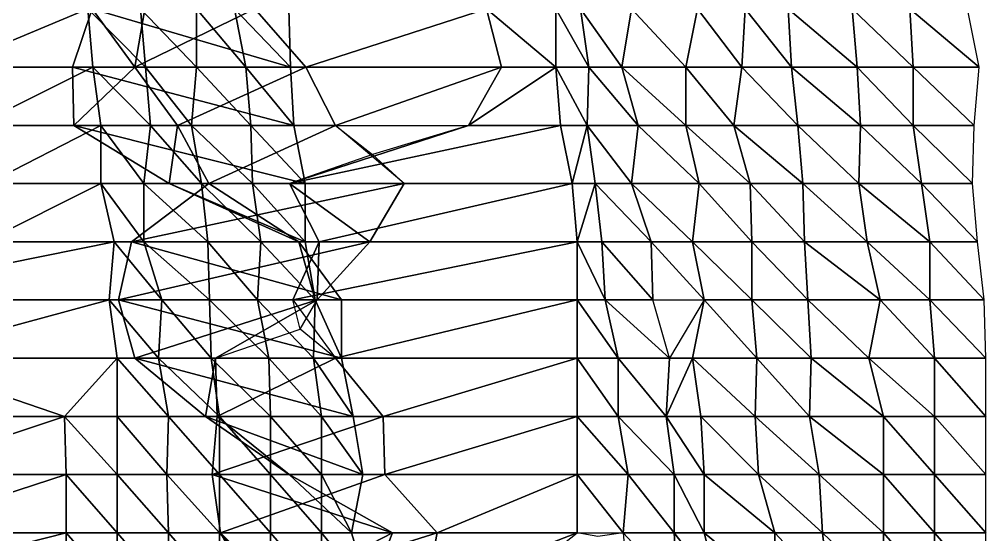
# Model space of a CAD drawing. Header units: metres. Extents: x -317 to 276, y -240 to 234.
# Drawn here: x 176.4 to 276, y -150.2 to -97.1 of the extents above; entities that cross this region are included whole.
import ezdxf

# ---------------------------------------------------------------- set-up
doc = ezdxf.new("R2010")
doc.units = ezdxf.units.M

msp = doc.modelspace()

# ---------------------------------------------------------------- linework, layer by layer
for points in [[(169.06332, -102, -609.2708), (183.46613, -96, -595.4217), (168.72491, -96, -609.89026), (168.72502, -95.9999, -609.89014)], [(169.06332, -102, -609.2708), (183.97375, -102, -594.4925), (183.46613, -96, -595.4217), (183.46623, -95.9999, -595.4216)], [(204.35889, -102, -607.2377), (181.87411, -102, -660.91077), (183.90463, -96, -657.1939), (183.90474, -95.9999, -657.1938)], [(183.90463, -96, -657.1939), (181.87411, -102, -660.91077), (188.32407, -102, -661.61914), (188.32417, -101.9999, -661.619)], [(183.46613, -96, -595.4217), (189.40845, -102, -597.0593), (188.90085, -96, -597.9885), (188.90096, -95.9999, -597.9884)], [(183.46613, -96, -595.4217), (183.97375, -102, -594.4925), (189.40845, -102, -597.0593), (189.40855, -101.9999, -597.0592)], [(204.35889, -102, -607.2377), (183.90463, -96, -657.1939), (204.1897, -96, -607.54736), (204.1898, -95.9999, -607.54724)], [(183.90463, -96, -657.1939), (188.32407, -102, -661.61914), (189.3393, -96, -659.76074), (189.3394, -95.9999, -659.7606)], [(188.32407, -102, -661.61914), (205.94183, -102, -641.885), (200.69635, -96, -651.4868), (200.69646, -95.9999, -651.4867)], [(188.32407, -102, -661.61914), (200.69635, -96, -651.4868), (189.3393, -96, -659.76074), (189.3394, -95.9999, -659.7606)], [(188.90085, -96, -597.9885), (194.67395, -102, -599.93585), (194.67395, -96, -599.93585), (194.67406, -95.9999, -599.9357)], [(188.90085, -96, -597.9885), (189.40845, -102, -597.0593), (194.67395, -102, -599.93585), (194.67406, -101.9999, -599.9357)], [(194.67395, -96, -599.93585), (199.7702, -102, -603.12213), (198.58575, -96, -605.2903), (198.58586, -95.9999, -605.29016)], [(194.67395, -96, -599.93585), (194.67395, -102, -599.93585), (199.7702, -102, -603.12213), (199.77031, -101.9999, -603.122)], [(198.58575, -96, -605.2903), (204.35889, -102, -607.2377), (204.1897, -96, -607.54736), (204.1898, -95.9999, -607.54724)], [(198.58575, -96, -605.2903), (199.7702, -102, -603.12213), (204.35889, -102, -607.2377), (204.359, -101.9999, -607.23755)], [(205.94183, -102, -641.885), (224.57483, -96, -620.29254), (200.69635, -96, -651.4868), (200.69646, -95.9999, -651.4867)], [(205.94183, -102, -641.885), (226.09772, -102, -617.5049), (224.57483, -96, -620.29254), (224.57494, -95.9999, -620.2924)], [(224.57483, -96, -620.29254), (231.70166, -102, -619.76196), (231.70166, -96, -619.76196), (231.70177, -95.9999, -619.76184)], [(224.57483, -96, -620.29254), (226.09772, -102, -617.5049), (231.70166, -102, -619.76196), (231.70177, -101.9999, -619.76184)], [(231.70166, -96, -619.76196), (235.10583, -102, -626.04565), (234.25977, -96, -627.5943), (234.25987, -95.9999, -627.5942)], [(231.70166, -96, -619.76196), (231.70166, -102, -619.76196), (235.10583, -102, -626.04565), (235.10594, -101.9999, -626.04553)], [(234.25977, -96, -627.5943), (238.51007, -102, -632.3293), (239.52527, -96, -630.4709), (239.52538, -95.9999, -630.47076)], [(234.25977, -96, -627.5943), (235.10583, -102, -626.04565), (238.51007, -102, -632.3293), (238.51018, -101.9999, -632.32916)], [(239.52527, -96, -630.4709), (238.51007, -102, -632.3293), (245.12921, -102, -632.72797), (245.12932, -101.9999, -632.72784)], [(239.52527, -96, -630.4709), (245.12921, -102, -632.72797), (246.31366, -96, -630.5598), (246.31377, -95.9999, -630.5597)], [(246.31366, -96, -630.5598), (245.12921, -102, -632.72797), (250.90228, -102, -634.6753), (250.90239, -101.9999, -634.6752)], [(246.31366, -96, -630.5598), (250.90228, -102, -634.6753), (251.24072, -96, -634.0558), (251.24083, -95.9999, -634.05566)], [(251.24072, -96, -634.0558), (250.90228, -102, -634.6753), (255.9986, -102, -637.8616), (255.9987, -101.9999, -637.86145)], [(251.24072, -96, -634.0558), (255.9986, -102, -637.8616), (255.66016, -96, -638.4811), (255.66026, -95.9999, -638.48096)], [(255.66016, -96, -638.4811), (262.787, -102, -637.95056), (262.27936, -96, -638.87976), (262.27945, -95.9999, -638.87964)], [(255.66016, -96, -638.4811), (255.9986, -102, -637.8616), (262.787, -102, -637.95056), (262.78708, -101.9999, -637.95044)], [(262.27936, -96, -638.87976), (268.56006, -102, -639.8978), (268.22168, -96, -640.51733), (268.22177, -95.9999, -640.5172)], [(262.27936, -96, -638.87976), (262.787, -102, -637.95056), (268.56006, -102, -639.8978), (268.56015, -101.9999, -639.8977)], [(268.22168, -96, -640.51733), (275.3485, -102, -639.9868), (274.164, -96, -642.1549), (274.1641, -95.9999, -642.1548)], [(268.22168, -96, -640.51733), (268.56006, -102, -639.8978), (275.3485, -102, -639.9868), (275.3486, -101.9999, -639.9867)], [(171.93988, -108, -604.0053), (183.97375, -102, -594.4925), (169.06332, -102, -609.2708), (169.06343, -101.9999, -609.2707)], [(171.93988, -108, -604.0053), (184.8198, -108, -592.94385), (183.97375, -102, -594.4925), (183.97386, -101.9999, -594.4924)], [(204.69733, -108, -606.61816), (182.04333, -108, -660.601), (181.87411, -102, -660.91077), (181.87422, -101.9999, -660.91064)], [(204.69733, -108, -606.61816), (181.87411, -102, -660.91077), (204.35889, -102, -607.2377), (204.359, -101.9999, -607.23755)], [(182.04333, -108, -660.601), (188.32407, -102, -661.61914), (181.87411, -102, -660.91077), (181.87422, -101.9999, -660.91064)], [(182.04333, -108, -660.601), (192.72351, -108, -653.56604), (188.32407, -102, -661.61914), (188.32417, -101.9999, -661.619)], [(183.97375, -102, -594.4925), (189.91608, -108, -596.1301), (189.40845, -102, -597.0593), (189.40855, -101.9999, -597.0592)], [(183.97375, -102, -594.4925), (184.8198, -108, -592.94385), (189.91608, -108, -596.1301), (189.91618, -107.9999, -596.13)], [(192.72351, -108, -653.56604), (205.94183, -102, -641.885), (188.32407, -102, -661.61914), (188.32417, -101.9999, -661.619)], [(189.40845, -102, -597.0593), (194.16632, -108, -600.86505), (194.67395, -102, -599.93585), (194.67406, -101.9999, -599.9357)], [(189.40845, -102, -597.0593), (189.91608, -108, -596.1301), (194.16632, -108, -600.86505), (194.16643, -107.9999, -600.8649)], [(192.72351, -108, -653.56604), (208.98755, -108, -636.3098), (205.94183, -102, -641.885), (205.94194, -101.9999, -641.8849)], [(194.67395, -102, -599.93585), (194.16632, -108, -600.86505), (200.27783, -108, -602.193), (200.27794, -107.9999, -602.1929)], [(194.67395, -102, -599.93585), (200.27783, -108, -602.193), (199.7702, -102, -603.12213), (199.77031, -101.9999, -603.122)], [(199.7702, -102, -603.12213), (204.69733, -108, -606.61816), (204.35889, -102, -607.2377), (204.359, -101.9999, -607.23755)], [(199.7702, -102, -603.12213), (200.27783, -108, -602.193), (204.69733, -108, -606.61816), (204.69743, -107.9999, -606.61804)], [(208.98755, -108, -636.3098), (226.09772, -102, -617.5049), (205.94183, -102, -641.885), (205.94194, -101.9999, -641.8849)], [(208.98755, -108, -636.3098), (222.71356, -108, -623.6996), (226.09772, -102, -617.5049), (226.09782, -101.9999, -617.50476)], [(222.71356, -108, -623.6996), (232.20923, -108, -618.83276), (231.70166, -102, -619.76196), (231.70177, -101.9999, -619.76184)], [(222.71356, -108, -623.6996), (231.70166, -102, -619.76196), (226.09772, -102, -617.5049), (226.09782, -101.9999, -617.50476)], [(231.70166, -102, -619.76196), (234.93665, -108, -626.35535), (235.10583, -102, -626.04565), (235.10594, -101.9999, -626.04553)], [(231.70166, -102, -619.76196), (232.20923, -108, -618.83276), (234.93665, -108, -626.35535), (234.93675, -107.9999, -626.3552)], [(235.10583, -102, -626.04565), (234.93665, -108, -626.35535), (240.20215, -108, -629.23193), (240.20226, -107.9999, -629.2318)], [(235.10583, -102, -626.04565), (240.20215, -108, -629.23193), (238.51007, -102, -632.3293), (238.51018, -101.9999, -632.32916)], [(238.51007, -102, -632.3293), (245.12921, -108, -632.72797), (245.12921, -102, -632.72797), (245.12932, -101.9999, -632.72784)], [(238.51007, -102, -632.3293), (240.20215, -108, -629.23193), (245.12921, -108, -632.72797), (245.12932, -107.9999, -632.72784)], [(245.12921, -102, -632.72797), (250.05621, -108, -636.224), (250.90228, -102, -634.6753), (250.90239, -101.9999, -634.6752)], [(245.12921, -102, -632.72797), (245.12921, -108, -632.72797), (250.05621, -108, -636.224), (250.05632, -107.9999, -636.2239)], [(250.90228, -102, -634.6753), (250.05621, -108, -636.224), (256.6754, -108, -636.6227), (256.6755, -107.9999, -636.62256)], [(250.90228, -102, -634.6753), (256.6754, -108, -636.6227), (255.9986, -102, -637.8616), (255.9987, -101.9999, -637.86145)], [(255.9986, -102, -637.8616), (263.12537, -108, -637.33105), (262.787, -102, -637.95056), (262.78708, -101.9999, -637.95044)], [(255.9986, -102, -637.8616), (256.6754, -108, -636.6227), (263.12537, -108, -637.33105), (263.12546, -107.9999, -637.33093)], [(262.787, -102, -637.95056), (268.56006, -108, -639.8978), (268.56006, -102, -639.8978), (268.56015, -101.9999, -639.8977)], [(262.787, -102, -637.95056), (263.12537, -108, -637.33105), (268.56006, -108, -639.8978), (268.56015, -107.9999, -639.8977)], [(268.56006, -102, -639.8978), (274.84082, -108, -640.916), (275.3485, -102, -639.9868), (275.3486, -101.9999, -639.9867)], [(268.56006, -102, -639.8978), (268.56006, -108, -639.8978), (274.84082, -108, -640.916), (274.8409, -107.9999, -640.9159)], [(173.12436, -114, -601.83716), (184.8198, -108, -592.94385), (171.93988, -108, -604.0053), (171.93999, -107.9999, -604.0052)], [(173.12436, -114, -601.83716), (184.8198, -114, -592.94385), (184.8198, -108, -592.94385), (184.8199, -107.9999, -592.9437)], [(205.88177, -114, -604.4501), (191.85745, -114, -642.63635), (182.04333, -108, -660.601), (182.04344, -107.9999, -660.6009)], [(205.88177, -114, -604.4501), (182.04333, -108, -660.601), (204.69733, -108, -606.61816), (204.69743, -107.9999, -606.61804)], [(192.72351, -108, -653.56604), (182.04333, -108, -660.601), (191.85745, -114, -642.63635), (191.85756, -113.9999, -642.6362)], [(184.8198, -108, -592.94385), (189.23926, -114, -597.369), (189.91608, -108, -596.1301), (189.91618, -107.9999, -596.13)], [(184.8198, -108, -592.94385), (184.8198, -114, -592.94385), (189.23926, -114, -597.369), (189.23936, -113.9999, -597.3689)], [(189.91608, -108, -596.1301), (189.23926, -114, -597.369), (195.18158, -114, -599.00665), (195.18169, -113.9999, -599.00653)], [(189.91608, -108, -596.1301), (195.18158, -114, -599.00665), (194.16632, -108, -600.86505), (194.16643, -107.9999, -600.8649)], [(192.72351, -108, -653.56604), (191.85745, -114, -642.63635), (195.93848, -114, -647.681), (195.93858, -113.9999, -647.6809)], [(195.93848, -114, -647.681), (208.98755, -108, -636.3098), (192.72351, -108, -653.56604), (192.72362, -107.9999, -653.5659)], [(194.16632, -108, -600.86505), (200.44708, -114, -601.8832), (200.27783, -108, -602.193), (200.27794, -107.9999, -602.1929)], [(194.16632, -108, -600.86505), (195.18158, -114, -599.00665), (200.44708, -114, -601.8832), (200.44719, -113.9999, -601.88306)], [(195.93848, -114, -647.681), (216.09436, -114, -623.3009), (208.98755, -108, -636.3098), (208.98766, -107.9999, -636.3097)], [(200.27783, -108, -602.193), (205.88177, -114, -604.4501), (204.69733, -108, -606.61816), (204.69743, -107.9999, -606.61804)], [(200.27783, -108, -602.193), (200.44708, -114, -601.8832), (205.88177, -114, -604.4501), (205.88188, -113.9999, -604.44995)], [(204.26978, -114, -657.4607), (233.39374, -114, -616.6647), (232.20923, -108, -618.83276), (232.20934, -107.9999, -618.83264)], [(204.26978, -114, -657.4607), (232.20923, -108, -618.83276), (222.71356, -108, -623.6996), (222.71367, -107.9999, -623.69946)], [(222.71356, -108, -623.6996), (212.80542, -111, -632.80237), (204.26978, -114, -657.4607), (204.26988, -113.9999, -657.4606)], [(216.09436, -114, -623.3009), (208.98755, -108, -636.3098), (212.80542, -111, -632.80237), (212.80553, -110.9999, -632.80225)], [(233.39374, -114, -616.6647), (234.93665, -108, -626.35535), (232.20923, -108, -618.83276), (232.20934, -107.9999, -618.83264)], [(233.39374, -114, -616.6647), (235.78265, -114, -624.8067), (234.93665, -108, -626.35535), (234.93675, -107.9999, -626.3552)], [(234.93665, -108, -626.35535), (239.52527, -114, -630.4709), (240.20215, -108, -629.23193), (240.20226, -107.9999, -629.2318)], [(234.93665, -108, -626.35535), (235.78265, -114, -624.8067), (239.52527, -114, -630.4709), (239.52538, -113.9999, -630.47076)], [(240.20215, -108, -629.23193), (239.52527, -114, -630.4709), (246.48291, -114, -630.25006), (246.48302, -113.9999, -630.24994)], [(240.20215, -108, -629.23193), (246.48291, -114, -630.25006), (245.12921, -108, -632.72797), (245.12932, -107.9999, -632.72784)], [(245.12921, -108, -632.72797), (251.74835, -114, -633.1266), (250.05621, -108, -636.224), (250.05632, -107.9999, -636.2239)], [(245.12921, -108, -632.72797), (246.48291, -114, -630.25006), (251.74835, -114, -633.1266), (251.74846, -113.9999, -633.12646)], [(250.05621, -108, -636.224), (257.18304, -114, -635.6935), (256.6754, -108, -636.6227), (256.6755, -107.9999, -636.62256)], [(250.05621, -108, -636.224), (251.74835, -114, -633.1266), (257.18304, -114, -635.6935), (257.18314, -113.9999, -635.69336)], [(256.6754, -108, -636.6227), (262.95618, -114, -637.6408), (263.12537, -108, -637.33105), (263.12546, -107.9999, -637.33093)], [(256.6754, -108, -636.6227), (257.18304, -114, -635.6935), (262.95618, -114, -637.6408), (262.95627, -113.9999, -637.6407)], [(263.12537, -108, -637.33105), (262.95618, -114, -637.6408), (269.40613, -114, -638.3492), (269.40622, -113.9999, -638.34906)], [(263.12537, -108, -637.33105), (269.40613, -114, -638.3492), (268.56006, -108, -639.8978), (268.56015, -107.9999, -639.8977)], [(268.56006, -108, -639.8978), (274.67163, -114, -641.2257), (274.84082, -108, -640.916), (274.8409, -107.9999, -640.9159)], [(268.56006, -108, -639.8978), (269.40613, -114, -638.3492), (274.67163, -114, -641.2257), (274.67172, -113.9999, -641.2256)], [(172.78592, -120, -602.45667), (186.17346, -120, -590.46594), (184.8198, -114, -592.94385), (184.8199, -113.9999, -592.9437)], [(172.78592, -120, -602.45667), (184.8198, -114, -592.94385), (173.12436, -114, -601.83716), (173.12447, -113.9999, -601.83704)], [(184.8198, -114, -592.94385), (189.23926, -120, -597.369), (189.23926, -114, -597.369), (189.23936, -113.9999, -597.3689)], [(184.8198, -114, -592.94385), (186.17346, -120, -590.46594), (189.23926, -120, -597.369), (189.23936, -119.9999, -597.3689)], [(205.22498, -120, -618.16736), (187.98563, -120, -662.2386), (195.93848, -114, -647.681), (195.93858, -113.9999, -647.6809)], [(187.98563, -120, -662.2386), (212.54095, -120, -629.80536), (216.09436, -114, -623.3009), (216.09447, -113.9999, -623.3008)], [(187.98563, -120, -662.2386), (216.09436, -114, -623.3009), (195.93848, -114, -647.681), (195.93858, -113.9999, -647.6809)], [(189.23926, -114, -597.369), (195.8584, -120, -597.7677), (195.18158, -114, -599.00665), (195.18169, -113.9999, -599.00653)], [(189.23926, -114, -597.369), (189.23926, -120, -597.369), (195.8584, -120, -597.7677), (195.8585, -119.9999, -597.7676)], [(205.88177, -120, -604.4501), (205.22498, -120, -618.16736), (191.85745, -114, -642.63635), (191.85756, -113.9999, -642.6362)], [(205.88177, -120, -604.4501), (191.85745, -114, -642.63635), (205.88177, -114, -604.4501), (205.88188, -113.9999, -604.44995)], [(205.22498, -120, -618.16736), (195.93848, -114, -647.681), (191.85745, -114, -642.63635), (191.85756, -113.9999, -642.6362)], [(195.18158, -114, -599.00665), (201.29309, -120, -600.33453), (200.44708, -114, -601.8832), (200.44719, -113.9999, -601.88306)], [(195.18158, -114, -599.00665), (195.8584, -120, -597.7677), (201.29309, -120, -600.33453), (201.2932, -119.9999, -600.3344)], [(200.44708, -114, -601.8832), (205.88177, -120, -604.4501), (205.88177, -114, -604.4501), (205.88188, -113.9999, -604.44995)], [(200.44708, -114, -601.8832), (201.29309, -120, -600.33453), (205.88177, -120, -604.4501), (205.88188, -119.9999, -604.44995)], [(212.54095, -120, -629.80536), (207.31549, -120, -651.8855), (204.26978, -114, -657.4607), (204.26988, -113.9999, -657.4606)], [(212.54095, -120, -629.80536), (204.26978, -114, -657.4607), (216.09436, -114, -623.3009), (216.09447, -113.9999, -623.3008)], [(207.31549, -120, -651.8855), (233.39374, -114, -616.6647), (204.26978, -114, -657.4607), (204.26988, -113.9999, -657.4606)], [(207.31549, -120, -651.8855), (233.90137, -120, -615.7355), (233.39374, -114, -616.6647), (233.39384, -113.9999, -616.66455)], [(233.90137, -120, -615.7355), (235.78265, -114, -624.8067), (233.39374, -114, -616.6647), (233.39384, -113.9999, -616.66455)], [(233.90137, -120, -615.7355), (236.45953, -120, -623.56775), (235.78265, -114, -624.8067), (235.78276, -113.9999, -624.8066)], [(235.78265, -114, -624.8067), (241.55579, -120, -626.754), (239.52527, -114, -630.4709), (239.52538, -113.9999, -630.47076)], [(235.78265, -114, -624.8067), (236.45953, -120, -623.56775), (241.55579, -120, -626.754), (241.5559, -119.9999, -626.7539)], [(239.52527, -114, -630.4709), (245.80603, -120, -631.489), (246.48291, -114, -630.25006), (246.48302, -113.9999, -630.24994)], [(239.52527, -114, -630.4709), (241.55579, -120, -626.754), (245.80603, -120, -631.489), (245.80614, -119.9999, -631.4889)], [(246.48291, -114, -630.25006), (245.80603, -120, -631.489), (251.91754, -120, -632.8169), (251.91765, -119.9999, -632.8168)], [(246.48291, -114, -630.25006), (251.91754, -120, -632.8169), (251.74835, -114, -633.1266), (251.74846, -113.9999, -633.12646)], [(251.74835, -114, -633.1266), (257.35223, -120, -635.3837), (257.18304, -114, -635.6935), (257.18314, -113.9999, -635.69336)], [(251.74835, -114, -633.1266), (251.91754, -120, -632.8169), (257.35223, -120, -635.3837), (257.35233, -119.9999, -635.3836)], [(257.18304, -114, -635.6935), (263.80225, -120, -636.09216), (262.95618, -114, -637.6408), (262.95627, -113.9999, -637.6407)], [(257.18304, -114, -635.6935), (257.35223, -120, -635.3837), (263.80225, -120, -636.09216), (263.80234, -119.9999, -636.09204)], [(262.95618, -114, -637.6408), (270.2522, -120, -636.80054), (269.40613, -114, -638.3492), (269.40622, -113.9999, -638.34906)], [(262.95618, -114, -637.6408), (263.80225, -120, -636.09216), (270.2522, -120, -636.80054), (270.2523, -119.9999, -636.8004)], [(269.40613, -114, -638.3492), (275.17926, -120, -640.2965), (274.67163, -114, -641.2257), (274.67172, -113.9999, -641.2256)], [(269.40613, -114, -638.3492), (270.2522, -120, -636.80054), (275.17926, -120, -640.2965), (275.17935, -119.9999, -640.2964)], [(156.54187, -126, -632.1912), (185.66583, -126, -591.39514), (186.17346, -120, -590.46594), (186.17357, -119.9999, -590.4658)], [(156.54187, -126, -632.1912), (186.17346, -120, -590.46594), (172.78592, -120, -602.45667), (172.78603, -119.9999, -602.45654)], [(186.17346, -120, -590.46594), (185.66583, -126, -591.39514), (191.10056, -126, -593.9619), (191.10066, -125.9999, -593.9618)], [(186.17346, -120, -590.46594), (191.10056, -126, -593.9619), (189.23926, -120, -597.369), (189.23936, -119.9999, -597.3689)], [(209.62439, -126, -610.1142), (186.63196, -126, -664.7165), (187.98563, -120, -662.2386), (187.98573, -119.9999, -662.23846)], [(186.63196, -126, -664.7165), (207.12628, -126, -639.7169), (212.54095, -120, -629.80536), (212.54106, -119.9999, -629.80524)], [(186.63196, -126, -664.7165), (212.54095, -120, -629.80536), (187.98563, -120, -662.2386), (187.98573, -119.9999, -662.23846)], [(209.62439, -126, -610.1142), (187.98563, -120, -662.2386), (205.22498, -120, -618.16736), (205.22508, -119.9999, -618.16724)], [(189.23926, -120, -597.369), (196.02765, -126, -597.458), (195.8584, -120, -597.7677), (195.8585, -119.9999, -597.7676)], [(189.23926, -120, -597.369), (191.10056, -126, -593.9619), (196.02765, -126, -597.458), (196.02776, -125.9999, -597.4579)], [(195.8584, -120, -597.7677), (200.95471, -126, -600.954), (201.29309, -120, -600.33453), (201.2932, -119.9999, -600.3344)], [(195.8584, -120, -597.7677), (196.02765, -126, -597.458), (200.95471, -126, -600.954), (200.95482, -125.9999, -600.95386)], [(201.29309, -120, -600.33453), (200.95471, -126, -600.954), (206.89703, -126, -602.5916), (206.89714, -125.9999, -602.5915)], [(201.29309, -120, -600.33453), (206.89703, -126, -602.5916), (205.88177, -120, -604.4501), (205.88188, -119.9999, -604.44995)], [(207.12628, -126, -639.7169), (204.60815, -126, -656.84125), (207.31549, -120, -651.8855), (207.3156, -119.9999, -651.8854)], [(204.60815, -126, -656.84125), (233.90137, -126, -615.7355), (233.90137, -120, -615.7355), (233.90147, -119.9999, -615.73535)], [(204.60815, -126, -656.84125), (233.90137, -120, -615.7355), (207.31549, -120, -651.8855), (207.3156, -119.9999, -651.8854)], [(206.89703, -126, -602.5916), (209.62439, -126, -610.1142), (205.22498, -120, -618.16736), (205.22508, -119.9999, -618.16724)], [(206.89703, -126, -602.5916), (205.22498, -120, -618.16736), (205.88177, -120, -604.4501), (205.88188, -119.9999, -604.44995)], [(207.12628, -126, -639.7169), (207.31549, -120, -651.8855), (212.54095, -120, -629.80536), (212.54106, -119.9999, -629.80524)], [(233.90137, -120, -615.7355), (236.79791, -126, -622.94824), (236.45953, -120, -623.56775), (236.45964, -119.9999, -623.5676)], [(233.90137, -120, -615.7355), (233.90137, -126, -615.7355), (236.79791, -126, -622.94824), (236.79802, -125.9999, -622.9481)], [(236.45953, -120, -623.56775), (241.72504, -126, -626.44434), (241.55579, -120, -626.754), (241.5559, -119.9999, -626.7539)], [(236.45953, -120, -623.56775), (236.79791, -126, -622.94824), (241.72504, -126, -626.44434), (241.72514, -125.9999, -626.4442)], [(241.55579, -120, -626.754), (246.99054, -126, -629.32086), (245.80603, -120, -631.489), (245.80614, -119.9999, -631.4889)], [(241.55579, -120, -626.754), (241.72504, -126, -626.44434), (246.99054, -126, -629.32086), (246.99065, -125.9999, -629.32074)], [(245.80603, -120, -631.489), (251.91754, -126, -632.8169), (251.91754, -120, -632.8169), (251.91765, -119.9999, -632.8168)], [(245.80603, -120, -631.489), (246.99054, -126, -629.32086), (251.91754, -126, -632.8169), (251.91765, -125.9999, -632.8168)], [(251.91754, -120, -632.8169), (257.69067, -126, -634.7642), (257.35223, -120, -635.3837), (257.35233, -119.9999, -635.3836)], [(251.91754, -120, -632.8169), (251.91754, -126, -632.8169), (257.69067, -126, -634.7642), (257.69077, -125.9999, -634.7641)], [(257.35223, -120, -635.3837), (265.15588, -126, -633.61426), (263.80225, -120, -636.09216), (263.80234, -119.9999, -636.09204)], [(257.35223, -120, -635.3837), (257.69067, -126, -634.7642), (265.15588, -126, -633.61426), (265.15598, -125.9999, -633.61414)], [(263.80225, -120, -636.09216), (270.2522, -126, -636.80054), (270.2522, -120, -636.80054), (270.2523, -119.9999, -636.8004)], [(263.80225, -120, -636.09216), (265.15588, -126, -633.61426), (270.2522, -126, -636.80054), (270.2523, -125.9999, -636.8004)], [(270.2522, -120, -636.80054), (275.85608, -126, -639.0576), (275.17926, -120, -640.2965), (275.17935, -119.9999, -640.2964)], [(270.2522, -120, -636.80054), (270.2522, -126, -636.80054), (275.85608, -126, -639.0576), (275.85617, -125.9999, -639.0575)], [(163.47943, -132, -619.49207), (185.66583, -126, -591.39514), (156.54187, -126, -632.1912), (156.54198, -125.9999, -632.1911)], [(163.47943, -132, -619.49207), (186.5119, -132, -589.84644), (185.66583, -126, -591.39514), (185.66594, -125.9999, -591.395)], [(185.66583, -126, -591.39514), (190.76215, -132, -594.5814), (191.10056, -126, -593.9619), (191.10066, -125.9999, -593.9618)], [(185.66583, -126, -591.39514), (186.5119, -132, -589.84644), (190.76215, -132, -594.5814), (190.76225, -131.9999, -594.5813)], [(209.62439, -132, -610.1142), (188.32407, -132, -661.61914), (186.63196, -126, -664.7165), (186.63206, -125.9999, -664.7164)], [(209.62439, -132, -610.1142), (186.63196, -126, -664.7165), (209.62439, -126, -610.1142), (209.6245, -125.9999, -610.1141)], [(188.32407, -132, -661.61914), (207.12628, -126, -639.7169), (186.63196, -126, -664.7165), (186.63206, -125.9999, -664.7164)], [(188.32407, -132, -661.61914), (196.63531, -132, -658.9205), (207.12628, -126, -639.7169), (207.12639, -125.9999, -639.7168)], [(191.10056, -126, -593.9619), (190.76215, -132, -594.5814), (196.19684, -132, -597.14825), (196.19695, -131.9999, -597.14813)], [(191.10056, -126, -593.9619), (196.19684, -132, -597.14825), (196.02765, -126, -597.458), (196.02776, -125.9999, -597.4579)], [(196.02765, -126, -597.458), (202.13916, -132, -598.7859), (200.95471, -126, -600.954), (200.95482, -125.9999, -600.95386)], [(196.02765, -126, -597.458), (196.19684, -132, -597.14825), (202.13916, -132, -598.7859), (202.13927, -131.9999, -598.78577)], [(207.12628, -126, -639.7169), (196.63531, -132, -658.9205), (205.35217, -129, -651.7818), (205.35228, -128.9999, -651.7817)], [(200.95471, -126, -600.954), (206.72784, -132, -602.90137), (206.89703, -126, -602.5916), (206.89714, -125.9999, -602.5915)], [(200.95471, -126, -600.954), (202.13916, -132, -598.7859), (206.72784, -132, -602.90137), (206.72795, -131.9999, -602.90125)], [(209.00763, -132, -648.78815), (205.35217, -129, -651.7818), (204.60815, -126, -656.84125), (204.60826, -125.9999, -656.8411)], [(209.00763, -132, -648.78815), (233.90137, -126, -615.7355), (204.60815, -126, -656.84125), (204.60826, -125.9999, -656.8411)], [(206.89703, -126, -602.5916), (206.72784, -132, -602.90137), (209.62439, -132, -610.1142), (209.6245, -131.9999, -610.1141)], [(206.89703, -126, -602.5916), (209.62439, -132, -610.1142), (209.62439, -126, -610.1142), (209.6245, -125.9999, -610.1141)], [(209.00763, -132, -648.78815), (233.90137, -132, -615.7355), (233.90137, -126, -615.7355), (233.90147, -125.9999, -615.73535)], [(233.90137, -126, -615.7355), (238.15161, -132, -620.4704), (236.79791, -126, -622.94824), (236.79802, -125.9999, -622.9481)], [(233.90137, -126, -615.7355), (233.90137, -132, -615.7355), (238.15161, -132, -620.4704), (238.15172, -131.9999, -620.4703)], [(236.79791, -126, -622.94824), (243.41711, -132, -623.3469), (241.72504, -126, -626.44434), (241.72514, -125.9999, -626.4442)], [(236.79791, -126, -622.94824), (238.15161, -132, -620.4704), (243.41711, -132, -623.3469), (243.41722, -131.9999, -623.3468)], [(246.99054, -126, -629.32086), (243.41711, -132, -623.3469), (245.80603, -132, -631.489), (245.80614, -131.9999, -631.4889)], [(246.99054, -126, -629.32086), (245.80603, -132, -631.489), (252.42517, -132, -631.8877), (252.42528, -131.9999, -631.8876)], [(246.99054, -126, -629.32086), (252.42517, -132, -631.8877), (251.91754, -126, -632.8169), (251.91765, -125.9999, -632.8168)], [(251.91754, -126, -632.8169), (258.02905, -132, -634.1448), (257.69067, -126, -634.7642), (257.69077, -125.9999, -634.7641)], [(251.91754, -126, -632.8169), (252.42517, -132, -631.8877), (258.02905, -132, -634.1448), (258.02914, -131.9999, -634.14465)], [(257.69067, -126, -634.7642), (263.97144, -132, -635.78235), (265.15588, -126, -633.61426), (265.15598, -125.9999, -633.61414)], [(257.69067, -126, -634.7642), (258.02905, -132, -634.1448), (263.97144, -132, -635.78235), (263.97153, -131.9999, -635.7822)], [(265.15588, -126, -633.61426), (263.97144, -132, -635.78235), (270.75983, -132, -635.87134), (270.75992, -131.9999, -635.8712)], [(265.15588, -126, -633.61426), (270.75983, -132, -635.87134), (270.2522, -126, -636.80054), (270.2523, -125.9999, -636.8004)], [(270.2522, -126, -636.80054), (276.02533, -132, -638.74786), (275.85608, -126, -639.0576), (275.85617, -125.9999, -639.0575)], [(270.2522, -126, -636.80054), (270.75983, -132, -635.87134), (276.02533, -132, -638.74786), (276.02542, -131.9999, -638.74774)], [(181.07718, -138, -587.27966), (163.47943, -132, -619.49207), (163.45941, -132, -607.0138), (163.45952, -131.9999, -607.0137)], [(181.07718, -138, -587.27966), (163.45941, -132, -607.0138), (164.30545, -138, -605.4651), (164.30556, -137.9999, -605.46497)], [(181.07718, -138, -587.27966), (186.5119, -132, -589.84644), (163.47943, -132, -619.49207), (163.47954, -131.9999, -619.49194)], [(181.07718, -138, -587.27966), (186.5119, -138, -589.84644), (186.5119, -132, -589.84644), (186.51201, -131.9999, -589.8463)], [(186.5119, -132, -589.84644), (191.7774, -138, -592.723), (190.76215, -132, -594.5814), (190.76225, -131.9999, -594.5813)], [(186.5119, -132, -589.84644), (186.5119, -138, -589.84644), (191.7774, -138, -592.723), (191.77751, -137.9999, -592.7229)], [(210.80884, -138, -607.94604), (195.60004, -138, -648.30054), (188.32407, -132, -661.61914), (188.32417, -131.9999, -661.619)], [(210.80884, -138, -607.94604), (188.32407, -132, -661.61914), (209.62439, -132, -610.1142), (209.6245, -131.9999, -610.1141)], [(196.63531, -132, -658.9205), (188.32407, -132, -661.61914), (195.60004, -138, -648.30054), (195.60014, -137.9999, -648.3004)], [(190.76215, -132, -594.5814), (197.04291, -138, -595.5996), (196.19684, -132, -597.14825), (196.19695, -131.9999, -597.14813)], [(190.76215, -132, -594.5814), (191.7774, -138, -592.723), (197.04291, -138, -595.5996), (197.04301, -137.9999, -595.5995)], [(196.63531, -132, -658.9205), (195.60004, -138, -648.30054), (196.8045, -138, -658.6107), (196.80461, -137.9999, -658.6106)], [(196.19684, -132, -597.14825), (202.30835, -138, -598.47614), (202.13916, -132, -598.7859), (202.13927, -131.9999, -598.78577)], [(196.19684, -132, -597.14825), (197.04291, -138, -595.5996), (202.30835, -138, -598.47614), (202.30846, -137.9999, -598.476)], [(196.8045, -138, -658.6107), (209.00763, -132, -648.78815), (196.63531, -132, -658.9205), (196.63542, -131.9999, -658.92035)], [(196.8045, -138, -658.6107), (213.91467, -138, -639.8058), (209.00763, -132, -648.78815), (209.00774, -131.9999, -648.788)], [(202.13916, -132, -598.7859), (207.57385, -138, -601.35266), (206.72784, -132, -602.90137), (206.72795, -131.9999, -602.90125)], [(202.13916, -132, -598.7859), (202.30835, -138, -598.47614), (207.57385, -138, -601.35266), (207.57396, -137.9999, -601.35254)], [(206.72784, -132, -602.90137), (210.80884, -138, -607.94604), (209.62439, -132, -610.1142), (209.6245, -131.9999, -610.1141)], [(206.72784, -132, -602.90137), (207.57385, -138, -601.35266), (210.80884, -138, -607.94604), (210.80894, -137.9999, -607.9459)], [(213.91467, -138, -639.8058), (233.90137, -132, -615.7355), (209.00763, -132, -648.78815), (209.00774, -131.9999, -648.788)], [(213.91467, -138, -639.8058), (233.90137, -138, -615.7355), (233.90137, -132, -615.7355), (233.90147, -131.9999, -615.73535)], [(233.90137, -132, -615.7355), (238.15161, -138, -620.4704), (238.15161, -132, -620.4704), (238.15172, -131.9999, -620.4703)], [(233.90137, -132, -615.7355), (233.90137, -138, -615.7355), (238.15161, -138, -620.4704), (238.15172, -137.9999, -620.4703)], [(238.15161, -132, -620.4704), (243.07867, -138, -623.96643), (243.41711, -132, -623.3469), (243.41722, -131.9999, -623.3468)], [(238.15161, -132, -620.4704), (238.15161, -138, -620.4704), (243.07867, -138, -623.96643), (243.07878, -137.9999, -623.9663)], [(243.07867, -138, -623.96643), (246.6521, -138, -629.9403), (245.80603, -132, -631.489), (245.80614, -131.9999, -631.4889)], [(243.07867, -138, -623.96643), (245.80603, -132, -631.489), (243.41711, -132, -623.3469), (243.41722, -131.9999, -623.3468)], [(245.80603, -132, -631.489), (252.25598, -138, -632.1974), (252.42517, -132, -631.8877), (252.42528, -131.9999, -631.8876)], [(245.80603, -132, -631.489), (246.6521, -138, -629.9403), (252.25598, -138, -632.1974), (252.25609, -137.9999, -632.19727)], [(252.42517, -132, -631.8877), (252.25598, -138, -632.1974), (257.85986, -138, -634.45447), (257.85995, -137.9999, -634.45435)], [(252.42517, -132, -631.8877), (257.85986, -138, -634.45447), (258.02905, -132, -634.1448), (258.02914, -131.9999, -634.14465)], [(258.02905, -132, -634.1448), (257.85986, -138, -634.45447), (265.49432, -138, -632.99475), (265.49442, -137.9999, -632.9946)], [(258.02905, -132, -634.1448), (265.49432, -138, -632.99475), (263.97144, -132, -635.78235), (263.97153, -131.9999, -635.7822)], [(263.97144, -132, -635.78235), (270.75983, -138, -635.87134), (270.75983, -132, -635.87134), (270.75992, -131.9999, -635.8712)], [(263.97144, -132, -635.78235), (265.49432, -138, -632.99475), (270.75983, -138, -635.87134), (270.75992, -137.9999, -635.8712)], [(270.75983, -132, -635.87134), (276.02533, -138, -638.74786), (276.02533, -132, -638.74786), (276.02542, -131.9999, -638.74774)], [(270.75983, -132, -635.87134), (270.75983, -138, -635.87134), (276.02533, -138, -638.74786), (276.02542, -137.9999, -638.74774)], [(163.121, -144, -607.63324), (181.2464, -144, -586.9699), (181.07718, -138, -587.27966), (181.07729, -137.9999, -587.27954)], [(163.121, -144, -607.63324), (181.07718, -138, -587.27966), (164.30545, -138, -605.4651), (164.30556, -137.9999, -605.46497)], [(181.07718, -138, -587.27966), (186.5119, -144, -589.84644), (186.5119, -138, -589.84644), (186.51201, -137.9999, -589.8463)], [(181.07718, -138, -587.27966), (181.2464, -144, -586.9699), (186.5119, -144, -589.84644), (186.51201, -143.9999, -589.8463)], [(186.5119, -138, -589.84644), (191.60818, -144, -593.0327), (191.7774, -138, -592.723), (191.77751, -137.9999, -592.7229)], [(186.5119, -138, -589.84644), (186.5119, -144, -589.84644), (191.60818, -144, -593.0327), (191.60829, -143.9999, -593.0326)], [(191.7774, -138, -592.723), (191.60818, -144, -593.0327), (197.04291, -144, -595.5996), (197.04301, -143.9999, -595.5995)], [(191.7774, -138, -592.723), (197.04291, -144, -595.5996), (197.04291, -138, -595.5996), (197.04301, -137.9999, -595.5995)], [(211.8241, -144, -606.08765), (204.22968, -144, -632.504), (195.60004, -138, -648.30054), (195.60014, -137.9999, -648.3004)], [(211.8241, -144, -606.08765), (195.60004, -138, -648.30054), (210.80884, -138, -607.94604), (210.80894, -137.9999, -607.9459)], [(204.22968, -144, -632.504), (196.8045, -138, -658.6107), (195.60004, -138, -648.30054), (195.60014, -137.9999, -648.3004)], [(204.22968, -144, -632.504), (196.29688, -144, -659.5399), (196.8045, -138, -658.6107), (196.80461, -137.9999, -658.6106)], [(196.29688, -144, -659.5399), (214.08386, -144, -639.4961), (213.91467, -138, -639.8058), (213.91478, -137.9999, -639.80566)], [(196.29688, -144, -659.5399), (213.91467, -138, -639.8058), (196.8045, -138, -658.6107), (196.80461, -137.9999, -658.6106)], [(197.04291, -138, -595.5996), (202.30835, -144, -598.47614), (202.30835, -138, -598.47614), (202.30846, -137.9999, -598.476)], [(197.04291, -138, -595.5996), (197.04291, -144, -595.5996), (202.30835, -144, -598.47614), (202.30846, -143.9999, -598.476)], [(202.30835, -138, -598.47614), (207.57385, -144, -601.35266), (207.57385, -138, -601.35266), (207.57396, -137.9999, -601.35254)], [(202.30835, -138, -598.47614), (202.30835, -144, -598.47614), (207.57385, -144, -601.35266), (207.57396, -143.9999, -601.35254)], [(207.57385, -138, -601.35266), (211.8241, -144, -606.08765), (210.80884, -138, -607.94604), (210.80894, -137.9999, -607.9459)], [(207.57385, -138, -601.35266), (207.57385, -144, -601.35266), (211.8241, -144, -606.08765), (211.8242, -143.9999, -606.0875)], [(214.08386, -144, -639.4961), (233.90137, -138, -615.7355), (213.91467, -138, -639.8058), (213.91478, -137.9999, -639.80566)], [(214.08386, -144, -639.4961), (233.90137, -144, -615.7355), (233.90137, -138, -615.7355), (233.90147, -137.9999, -615.73535)], [(233.90137, -138, -615.7355), (239.16687, -144, -618.612), (238.15161, -138, -620.4704), (238.15172, -137.9999, -620.4703)], [(233.90137, -138, -615.7355), (233.90137, -144, -615.7355), (239.16687, -144, -618.612), (239.16698, -143.9999, -618.6119)], [(238.15161, -138, -620.4704), (243.92474, -144, -622.4177), (243.07867, -138, -623.96643), (243.07878, -137.9999, -623.9663)], [(238.15161, -138, -620.4704), (239.16687, -144, -618.612), (243.92474, -144, -622.4177), (243.92485, -143.9999, -622.4176)], [(243.07867, -138, -623.96643), (246.99054, -144, -629.32086), (246.6521, -138, -629.9403), (246.6522, -137.9999, -629.9402)], [(243.07867, -138, -623.96643), (243.92474, -144, -622.4177), (246.99054, -144, -629.32086), (246.99065, -143.9999, -629.32074)], [(246.6521, -138, -629.9403), (252.59436, -144, -631.57794), (252.25598, -138, -632.1974), (252.25609, -137.9999, -632.19727)], [(246.6521, -138, -629.9403), (246.99054, -144, -629.32086), (252.59436, -144, -631.57794), (252.59447, -143.9999, -631.5778)], [(252.25598, -138, -632.1974), (258.87512, -144, -632.59607), (257.85986, -138, -634.45447), (257.85995, -137.9999, -634.45435)], [(252.25598, -138, -632.1974), (252.59436, -144, -631.57794), (258.87512, -144, -632.59607), (258.8752, -143.9999, -632.59595)], [(257.85986, -138, -634.45447), (265.49432, -144, -632.99475), (265.49432, -138, -632.99475), (265.49442, -137.9999, -632.9946)], [(257.85986, -138, -634.45447), (258.87512, -144, -632.59607), (265.49432, -144, -632.99475), (265.49442, -143.9999, -632.9946)], [(265.49432, -138, -632.99475), (270.75983, -144, -635.87134), (270.75983, -138, -635.87134), (270.75992, -137.9999, -635.8712)], [(265.49432, -138, -632.99475), (265.49432, -144, -632.99475), (270.75983, -144, -635.87134), (270.75992, -143.9999, -635.8712)], [(270.75983, -138, -635.87134), (276.02533, -144, -638.74786), (276.02533, -138, -638.74786), (276.02542, -137.9999, -638.74774)], [(270.75983, -138, -635.87134), (270.75983, -144, -635.87134), (276.02533, -144, -638.74786), (276.02542, -143.9999, -638.74774)], [(162.7826, -150, -608.2527), (181.2464, -150, -586.9699), (181.2464, -144, -586.9699), (181.2465, -143.9999, -586.9698)], [(162.7826, -150, -608.2527), (181.2464, -144, -586.9699), (163.121, -144, -607.63324), (163.12111, -143.9999, -607.6331)], [(181.2464, -144, -586.9699), (186.5119, -150, -589.84644), (186.5119, -144, -589.84644), (186.51201, -143.9999, -589.8463)], [(181.2464, -144, -586.9699), (181.2464, -150, -586.9699), (186.5119, -150, -589.84644), (186.51201, -149.9999, -589.8463)], [(186.5119, -144, -589.84644), (191.7774, -150, -592.723), (191.60818, -144, -593.0327), (191.60829, -143.9999, -593.0326)], [(186.5119, -144, -589.84644), (186.5119, -150, -589.84644), (191.7774, -150, -592.723), (191.77751, -149.9999, -592.7229)], [(191.60818, -144, -593.0327), (197.04291, -150, -595.5996), (197.04291, -144, -595.5996), (197.04301, -143.9999, -595.5995)], [(191.60818, -144, -593.0327), (191.7774, -150, -592.723), (197.04291, -150, -595.5996), (197.04301, -149.9999, -595.5995)], [(214.8899, -150, -612.9907), (197.14294, -150, -657.9913), (196.29688, -144, -659.5399), (196.29698, -143.9999, -659.5398)], [(214.8899, -150, -612.9907), (196.29688, -144, -659.5399), (204.22968, -144, -632.504), (204.22978, -143.9999, -632.5039)], [(197.14294, -150, -657.9913), (214.08386, -144, -639.4961), (196.29688, -144, -659.5399), (196.29698, -143.9999, -659.5398)], [(197.04291, -144, -595.5996), (202.30835, -150, -598.47614), (202.30835, -144, -598.47614), (202.30846, -143.9999, -598.476)], [(197.04291, -144, -595.5996), (197.04291, -150, -595.5996), (202.30835, -150, -598.47614), (202.30846, -149.9999, -598.476)], [(197.14294, -150, -657.9913), (219.49854, -150, -629.5846), (214.08386, -144, -639.4961), (214.08397, -143.9999, -639.496)], [(202.30835, -144, -598.47614), (207.57385, -150, -601.35266), (207.57385, -144, -601.35266), (207.57396, -143.9999, -601.35254)], [(202.30835, -144, -598.47614), (202.30835, -150, -598.47614), (207.57385, -150, -601.35266), (207.57396, -149.9999, -601.35254)], [(210.63965, -150, -608.2558), (214.8899, -150, -612.9907), (204.22968, -144, -632.504), (204.22978, -143.9999, -632.5039)], [(210.63965, -150, -608.2558), (204.22968, -144, -632.504), (211.8241, -144, -606.08765), (211.8242, -143.9999, -606.0875)], [(207.57385, -144, -601.35266), (210.63965, -150, -608.2558), (211.8241, -144, -606.08765), (211.8242, -143.9999, -606.0875)], [(207.57385, -144, -601.35266), (207.57385, -150, -601.35266), (210.63965, -150, -608.2558), (210.63976, -149.9999, -608.2557)], [(219.49854, -150, -629.5846), (233.90137, -144, -615.7355), (214.08386, -144, -639.4961), (214.08397, -143.9999, -639.496)], [(219.49854, -150, -629.5846), (233.90137, -150, -615.7355), (233.90137, -144, -615.7355), (233.90147, -143.9999, -615.73535)], [(233.90137, -144, -615.7355), (238.65924, -150, -619.5412), (239.16687, -144, -618.612), (239.16698, -143.9999, -618.6119)], [(233.90137, -144, -615.7355), (233.90137, -150, -615.7355), (238.65924, -150, -619.5412), (238.65935, -149.9999, -619.5411)], [(239.16687, -144, -618.612), (238.65924, -150, -619.5412), (243.92474, -150, -622.4177), (243.92485, -149.9999, -622.4176)], [(239.16687, -144, -618.612), (243.92474, -150, -622.4177), (243.92474, -144, -622.4177), (243.92485, -143.9999, -622.4176)], [(243.92474, -144, -622.4177), (246.99054, -150, -629.32086), (246.99054, -144, -629.32086), (246.99065, -143.9999, -629.32074)], [(243.92474, -144, -622.4177), (243.92474, -150, -622.4177), (246.99054, -150, -629.32086), (246.99065, -149.9999, -629.32074)], [(246.99054, -144, -629.32086), (254.2865, -150, -628.4806), (252.59436, -144, -631.57794), (252.59447, -143.9999, -631.5778)], [(246.99054, -144, -629.32086), (246.99054, -150, -629.32086), (254.2865, -150, -628.4806), (254.2866, -149.9999, -628.48047)], [(252.59436, -144, -631.57794), (259.21356, -150, -631.9766), (258.87512, -144, -632.59607), (258.8752, -143.9999, -632.59595)], [(252.59436, -144, -631.57794), (254.2865, -150, -628.4806), (259.21356, -150, -631.9766), (259.21365, -149.9999, -631.9765)], [(258.87512, -144, -632.59607), (265.49432, -150, -632.99475), (265.49432, -144, -632.99475), (265.49442, -143.9999, -632.9946)], [(258.87512, -144, -632.59607), (259.21356, -150, -631.9766), (265.49432, -150, -632.99475), (265.49442, -149.9999, -632.9946)], [(265.49432, -144, -632.99475), (270.75983, -150, -635.87134), (270.75983, -144, -635.87134), (270.75992, -143.9999, -635.8712)], [(265.49432, -144, -632.99475), (265.49432, -150, -632.99475), (270.75983, -150, -635.87134), (270.75992, -149.9999, -635.8712)], [(270.75983, -144, -635.87134), (276.02533, -150, -638.74786), (276.02533, -144, -638.74786), (276.02542, -143.9999, -638.74774)], [(270.75983, -144, -635.87134), (270.75983, -150, -635.87134), (276.02533, -150, -638.74786), (276.02542, -149.9999, -638.74774)], [(157.53711, -156, -617.8545), (181.2464, -156, -586.9699), (181.2464, -150, -586.9699), (181.2465, -149.9999, -586.9698)], [(157.53711, -156, -617.8545), (181.2464, -150, -586.9699), (162.7826, -150, -608.2527), (162.7827, -149.9999, -608.25256)], [(181.2464, -150, -586.9699), (186.5119, -156, -589.84644), (186.5119, -150, -589.84644), (186.51201, -149.9999, -589.8463)], [(181.2464, -150, -586.9699), (181.2464, -156, -586.9699), (186.5119, -156, -589.84644), (186.51201, -155.9999, -589.8463)], [(186.5119, -150, -589.84644), (191.7774, -156, -592.723), (191.7774, -150, -592.723), (191.77751, -149.9999, -592.7229)], [(186.5119, -150, -589.84644), (186.5119, -156, -589.84644), (191.7774, -156, -592.723), (191.77751, -155.9999, -592.7229)], [(191.7774, -150, -592.723), (197.04291, -156, -595.5996), (197.04291, -150, -595.5996), (197.04301, -149.9999, -595.5995)], [(191.7774, -150, -592.723), (191.7774, -156, -592.723), (197.04291, -156, -595.5996), (197.04301, -155.9999, -595.5995)], [(197.04291, -150, -595.5996), (202.30835, -156, -598.47614), (202.30835, -150, -598.47614), (202.30846, -149.9999, -598.476)], [(197.04291, -150, -595.5996), (197.04291, -156, -595.5996), (202.30835, -156, -598.47614), (202.30846, -155.9999, -598.476)], [(203.21448, -156, -634.3624), (200.35791, -156, -652.1063), (197.14294, -150, -657.9913), (197.14305, -149.9999, -657.99115)], [(203.21448, -156, -634.3624), (197.14294, -150, -657.9913), (214.8899, -150, -612.9907), (214.89, -149.9999, -612.9906)], [(200.35791, -156, -652.1063), (219.49854, -150, -629.5846), (197.14294, -150, -657.9913), (197.14305, -149.9999, -657.99115)], [(200.35791, -156, -652.1063), (218.31409, -156, -631.7527), (219.49854, -150, -629.5846), (219.49864, -149.9999, -629.5845)], [(202.30835, -150, -598.47614), (207.57385, -156, -601.35266), (207.57385, -150, -601.35266), (207.57396, -149.9999, -601.35254)], [(202.30835, -150, -598.47614), (202.30835, -156, -598.47614), (207.57385, -156, -601.35266), (207.57396, -155.9999, -601.35254)], [(212.50098, -156, -604.84875), (203.21448, -156, -634.3624), (214.8899, -150, -612.9907), (214.89, -149.9999, -612.9906)], [(207.57385, -150, -601.35266), (212.50098, -156, -604.84875), (210.63965, -150, -608.2558), (210.63976, -149.9999, -608.2557)], [(207.57385, -150, -601.35266), (207.57385, -156, -601.35266), (212.50098, -156, -604.84875), (212.50108, -155.9999, -604.84863)], [(212.50098, -156, -604.84875), (214.8899, -150, -612.9907), (210.63965, -150, -608.2558), (210.63976, -149.9999, -608.2557)], [(218.31409, -156, -631.7527), (226.28693, -156, -629.6735), (233.90137, -150, -615.7355), (233.90147, -149.9999, -615.73535)], [(218.31409, -156, -631.7527), (233.90137, -150, -615.7355), (219.49854, -150, -629.5846), (219.49864, -149.9999, -629.5845)], [(238.65924, -150, -619.5412), (236.05823, -150.375, -618.04486), (233.90137, -150, -615.7355), (233.90147, -149.9999, -615.73535)], [(238.65924, -150, -619.5412), (244.26312, -156, -621.7983), (243.92474, -150, -622.4177), (243.92485, -149.9999, -622.4176)], [(238.65924, -150, -619.5412), (239.16687, -156, -618.612), (244.26312, -156, -621.7983), (244.26323, -155.9999, -621.79816)], [(243.92474, -150, -622.4177), (248.51343, -156, -626.53326), (246.99054, -150, -629.32086), (246.99065, -149.9999, -629.32074)], [(243.92474, -150, -622.4177), (244.26312, -156, -621.7983), (248.51343, -156, -626.53326), (248.51353, -155.9999, -626.53314)], [(246.99054, -150, -629.32086), (254.2865, -156, -628.4806), (254.2865, -150, -628.4806), (254.2866, -149.9999, -628.48047)], [(246.99054, -150, -629.32086), (248.51343, -156, -626.53326), (254.2865, -156, -628.4806), (254.2866, -155.9999, -628.48047)], [(254.2865, -150, -628.4806), (259.89038, -156, -630.7377), (259.21356, -150, -631.9766), (259.21365, -149.9999, -631.9765)], [(254.2865, -150, -628.4806), (254.2865, -156, -628.4806), (259.89038, -156, -630.7377), (259.89047, -155.9999, -630.73755)], [(259.21356, -150, -631.9766), (265.49432, -156, -632.99475), (265.49432, -150, -632.99475), (265.49442, -149.9999, -632.9946)], [(259.21356, -150, -631.9766), (259.89038, -156, -630.7377), (265.49432, -156, -632.99475), (265.49442, -155.9999, -632.9946)], [(265.49432, -150, -632.99475), (270.75983, -156, -635.87134), (270.75983, -150, -635.87134), (270.75992, -149.9999, -635.8712)], [(265.49432, -150, -632.99475), (265.49432, -156, -632.99475), (270.75983, -156, -635.87134), (270.75992, -155.9999, -635.8712)], [(270.75983, -150, -635.87134), (276.02533, -156, -638.74786), (276.02533, -150, -638.74786), (276.02542, -149.9999, -638.74774)], [(270.75983, -150, -635.87134), (270.75983, -156, -635.87134), (276.02533, -156, -638.74786), (276.02542, -155.9999, -638.74774)]]:
    msp.add_3dface(points)

doc.saveas('drawing.dxf')
